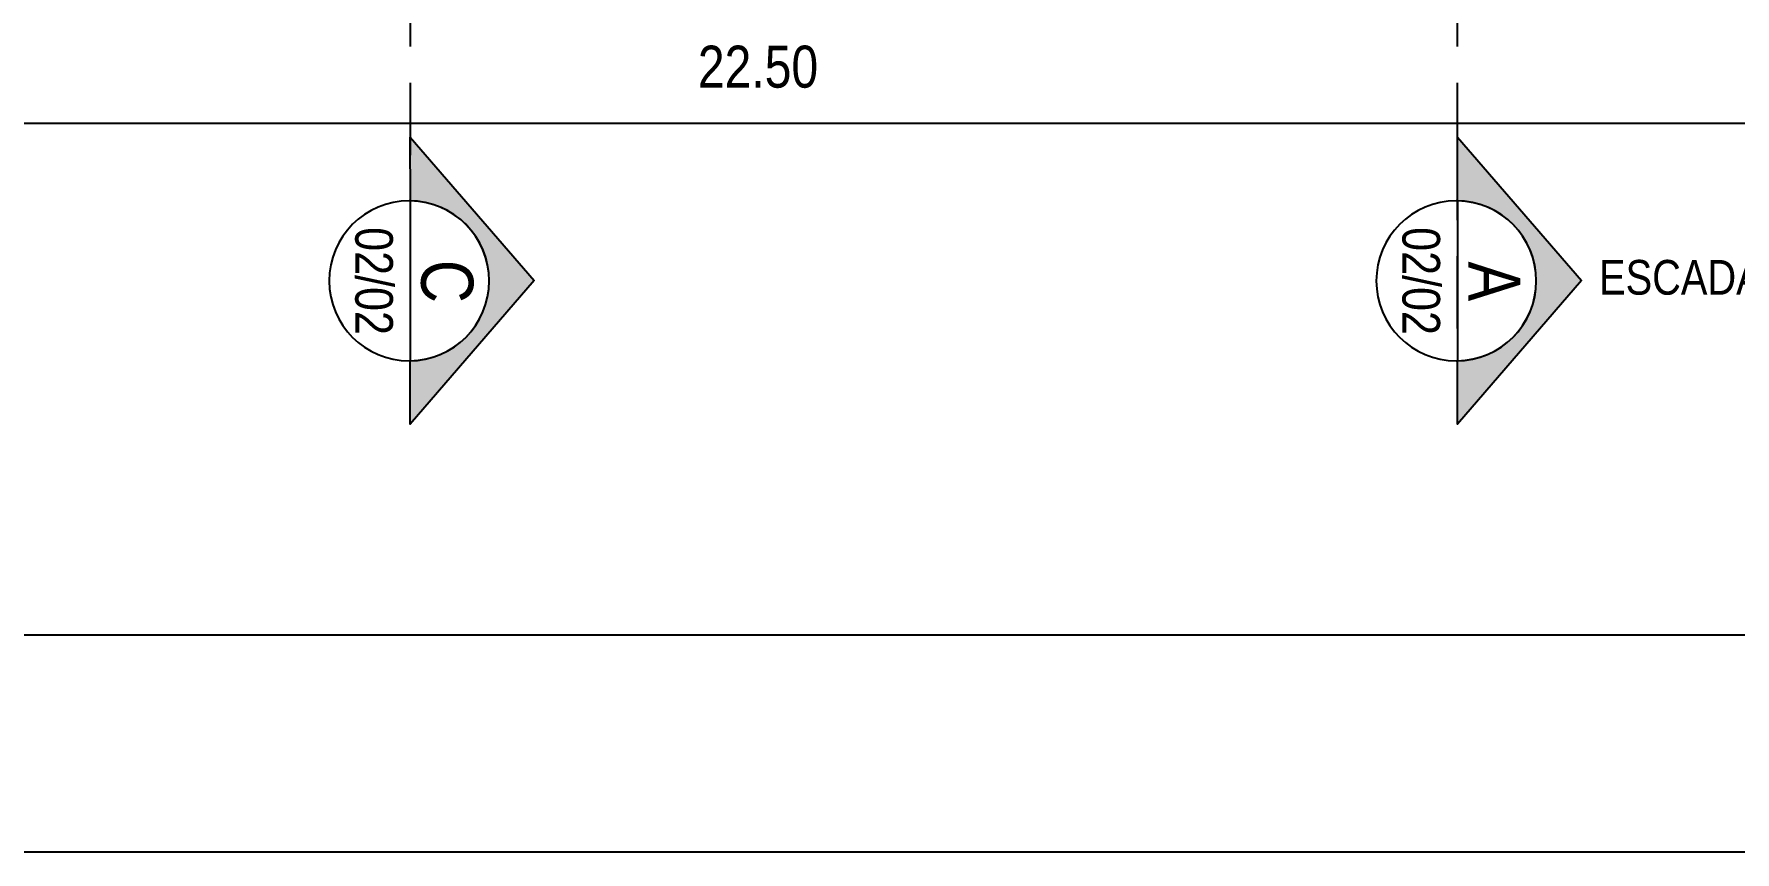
# Model space of a CAD drawing. Header units: millimetres. Extents: x 2718 to 3327, y 272 to 594.
# Drawn here: x 3068.78 to 3074.65, y 418.59 to 421.42 of the extents above; entities that cross this region are included whole.
import ezdxf
from ezdxf.enums import TextEntityAlignment as Align

# ---------------------------------------------------------------- set-up
doc = ezdxf.new("R2010")
doc.units = ezdxf.units.MM
doc.header["$MEASUREMENT"] = 0
doc.linetypes.add('DASHDOT2', pattern=[0.5, 0.25, -0.125, 0, -0.125])
doc.layers.get('0').update_dxf_attribs({"linetype": 'CONTINUOUS'})
doc.layers.get('DEFPOINTS').update_dxf_attribs({"linetype": 'CONTINUOUS'})
for name, color, linetype in [('AR-TXT', 2, 'CONTINUOUS'), ('COTA', 7, 'CONTINUOUS'), ('Lotes', 2, 'CONTINUOUS')]:
    doc.layers.add(name, color=color, linetype=linetype)
doc.layers.add('E-Pen-C', color=4, linetype='CONTINUOUS', lineweight=15)
doc.layers.add('E-Pen-G', color=3, linetype='CONTINUOUS', lineweight=30)
doc.styles.add('F2', font='ARIALN.TTF')
doc.styles.add('SWIS 721 CN BT', font='swissc.ttf')
doc.dimstyles.new('DIMENSION-1', dxfattribs={"dimtxt": 0.145, "dimasz": 0.07, "dimexe": 1, "dimexo": 0, "dimgap": 0.12, "dimtad": 1, "dimzin": 7, "dimdsep": 46, "dimtxsty": 'F2', "dimblk1": 'TRACO', "dimblk2": 'TRACO', "dimsah": 1, "dimcen": 1, "dimse1": 1, "dimse2": 1, "dimclrd": 4, "dimclre": 256, "dimclrt": 4, "dimadec": 8, "dimazin": 0, "dimtfac": 1, "dimtix": 1, "dimtmove": 2, "dimatfit": 3, "dimldrblk": 'TRACO', "dimfxl": 1, "dimtolj": 1, "dimtzin": 0, "dimarcsym": 0})

# ---------------------------------------------------------------- blocks, each defined once
blk = doc.blocks.new('TRACO')
at = {"layer": 'E-Pen-C'}
for p, q in [((0, 1), (0, -1)), ((-1, 0), (1, 0))]:
    blk.add_line(p, q, dxfattribs=at)
at = {"layer": 'E-Pen-G'}
blk.add_line((-0.424, -0.424), (0.424, 0.424), dxfattribs=at)
blk = doc.blocks.new('*D402')
at = {"layer": 'COTA', "color": 4, "linetype": 'Continuous', "lineweight": -2, "transparency": 16777216}
blk.add_line((3060.0999, 421.1097), (3082.4599, 421.1097), dxfattribs=at)
at = {"layer": 'DEFPOINTS', "color": 0, "linetype": 'Continuous', "transparency": 16777216}
for p in [(3060.0299, 421.9589, -1.8296), (3082.5299, 421.9589, -1.8296), (3082.5299, 421.1097)]:
    blk.add_point(p, dxfattribs=at)
at = {"layer": 'COTA', "color": 4, "linetype": 'Continuous', "lineweight": -2, "transparency": 16777216, "xscale": 0.07, "yscale": 0.07, "zscale": 0.07, "rotation": 180}
blk.add_blockref('TRACO', (3060.0299, 421.1097), dxfattribs=at)
at = {"layer": 'COTA', "color": 4, "linetype": 'Continuous', "lineweight": -2, "transparency": 16777216, "xscale": 0.07, "yscale": 0.07, "zscale": 0.07}
blk.add_blockref('TRACO', (3082.5299, 421.1097), dxfattribs=at)
at = {"layer": 'COTA', "color": 4, "linetype": 'Continuous', "transparency": 16777216, "insert": (3071.2799, 421.3037), "char_height": 0.145, "attachment_point": 5, "style": 'F2'}
blk.add_mtext('\\A1;22.50', dxfattribs=at)
blk = doc.blocks.new('CHAVE CORTE-100')
blk.add_hatch(color=8).paths.add_polyline_path([(-2.5672, 0), (-2.8598, 0), (-2.1978, 0.5712), (-1.5358, 0), (-1.8303, 0, 0.987177)])
at = {"color": 2}
blk.add_line((-1.8303, 0), (-2.5671, 0), dxfattribs=at)
blk.add_lwpolyline([(-1.8303, 0.0012), (-1.5358, 0), (-2.1978, 0.5712), (-2.8598, 0), (-2.5672, 0, -0.985586)], format="xyb", close=True, dxfattribs=at)
blk.add_circle((-2.1987, -0.0048), 0.3684, dxfattribs=at)
at = {"color": 2, "style": 'F2'}
for tag, height, p in [('A', 0.24, (-2.1987, 0.1706)), ('01-02', 0.2, (-2.1987, -0.1267))]:
    blk.add_attdef(tag, text='', height=height, dxfattribs=at).set_placement(p, align=Align.MIDDLE_CENTER)

msp = doc.modelspace()

# ---------------------------------------------------------------- linework, layer by layer
at = {"layer": 'COTA', "color": 2, "linetype": 'DASHDOT2'}
for p, q in [((3073.6958, 420.3991), (3073.6958, 445.1989)), ((3070.0793, 420.3991), (3070.0793, 444.9886))]:
    msp.add_line(p, q, dxfattribs=at)
at = {"layer": 'Lotes', "color": 2}
msp.add_lwpolyline([(3024.9749, 418.5899), (3099.5482, 418.5899), (3099.5482, 463.1399), (3024.9749, 463.1399)], close=True, dxfattribs=at)
at = {"layer": 'Lotes', "color": 1}
msp.add_lwpolyline([(3026.8499, 462.3899), (3098.7982, 462.3899), (3098.7982, 419.3399), (3026.8499, 419.3399)], close=True, dxfattribs=at)

# ---------------------------------------------------------------- block references
at = {"layer": 'AR-TXT'}
ref = msp.add_blockref('CHAVE CORTE-100', (3070.0784, 422.2133), dxfattribs=dict(at, xscale=-0.75, yscale=0.75, zscale=0.75, rotation=270))
ref.add_attrib('00', '02/02', dxfattribs={"layer": '0', "height": 0.13, "rotation": 270, "style": 'SWIS 721 CN BT'}).set_placement((3069.9535, 420.5636), align=Align.MIDDLE_CENTER)
ref.add_attrib('A', 'C', dxfattribs={"layer": '0', "height": 0.18, "rotation": 270, "style": 'SWIS 721 CN BT'}).set_placement((3070.2063, 420.5625), align=Align.MIDDLE_CENTER)
ref = msp.add_blockref('CHAVE CORTE-100', (3073.6958, 422.2133), dxfattribs=dict(at, xscale=-0.75, yscale=0.75, zscale=0.75, rotation=270))
ref.add_attrib('00', '02/02', dxfattribs={"layer": '0', "height": 0.13, "rotation": 270, "style": 'SWIS 721 CN BT'}).set_placement((3073.5709, 420.5636), align=Align.MIDDLE_CENTER)
ref.add_attrib('A', 'A', dxfattribs={"layer": '0', "height": 0.18, "rotation": 270, "style": 'SWIS 721 CN BT'}).set_placement((3073.8238, 420.5625), align=Align.MIDDLE_CENTER)

# ---------------------------------------------------------------- texts
at = {"color": 7, "style": 'F2'}
msp.add_text("ESCADA DE ACESSO P/ COBERTA, BARRILETE E CAIXA D'ÁGUA", height=0.12, dxfattribs=at).set_placement((3074.1855, 420.5165, -9.7024))

# ---------------------------------------------------------------- dimensions: what is measured, and where the dimension line sits
at = {"layer": 'COTA', "color": 7, "linetype": 'Continuous'}
dim = msp.add_linear_dim(base=(3082.5299, 421.1097, 1.8296), p1=(3060.0299, 421.9589), p2=(3082.5299, 421.9589), dimstyle='DIMENSION-1', override={"dimfxl": 0.06}, dxfattribs=at)
dim.commit()
dim.dimension.update_dxf_attribs({"geometry": '*D402', "text_midpoint": (3071.2799, 421.3037, 1.8296)})

doc.saveas('drawing.dxf')
